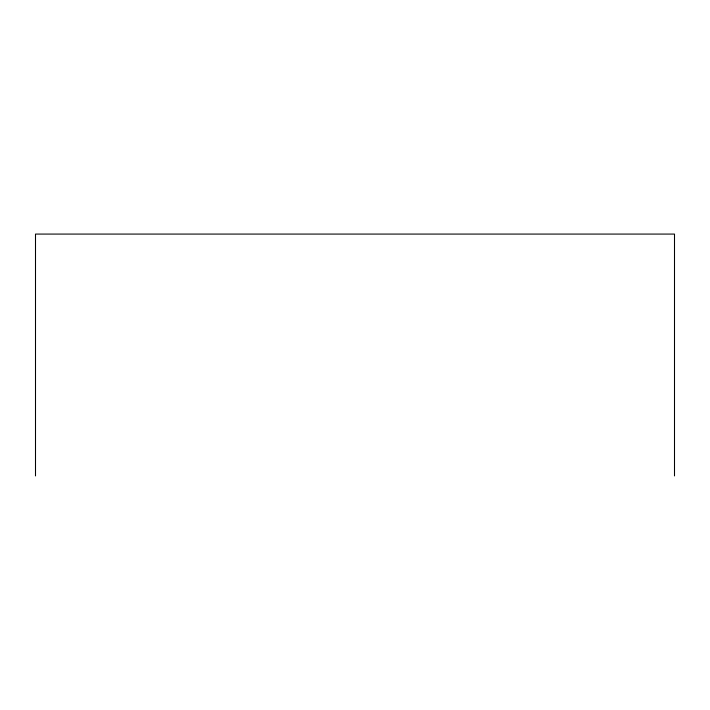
<?xml version="1.0" encoding="UTF-8"?>
<svg xmlns="http://www.w3.org/2000/svg" width="710" height="710" viewBox="0 0 710 710"><rect width="100%" height="100%" fill="white"/><g stroke="black" fill="none" stroke-linecap="round" stroke-linejoin="round"><path stroke-width="1.06" d="M674.5 475.922L674.5 234.078L35.5 234.078L35.5 475.922"/></g></svg>
